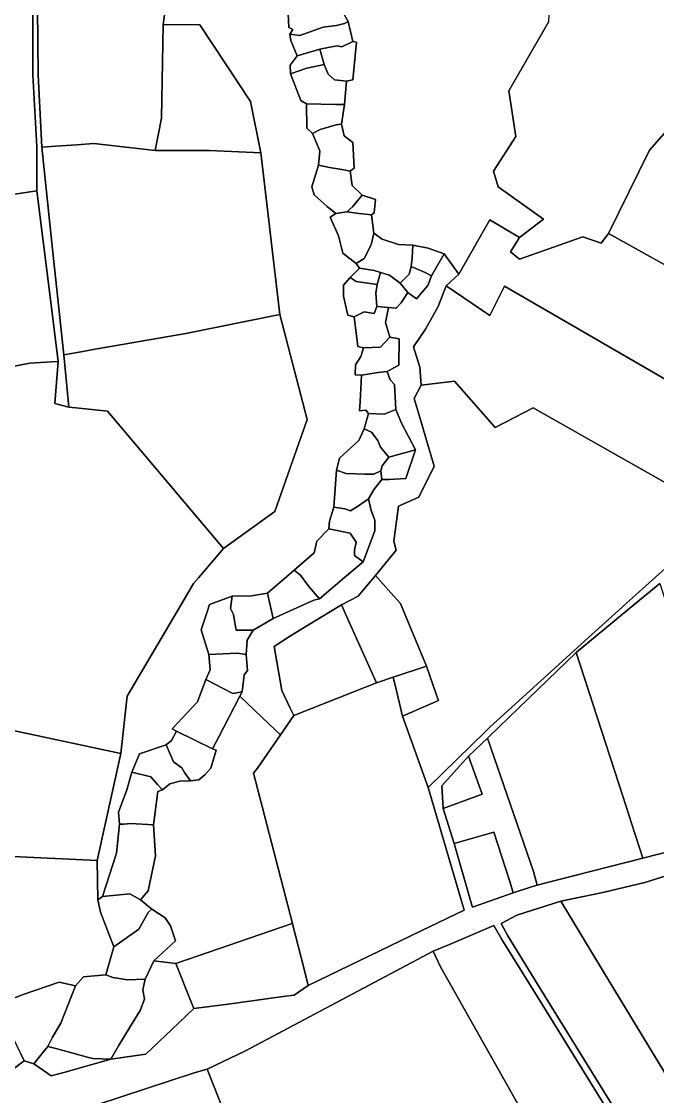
# Model space of a CAD drawing. Extents: x 542555 to 550520, y 1840485 to 1846995.
# Drawn here: x 547750.5 to 547994.7, y 1842078.1 to 1842490.9 of the extents above; entities that cross this region are included whole.
import ezdxf

# ---------------------------------------------------------------- set-up
doc = ezdxf.new("R2010")
doc.units = 0
doc.layers.add('Level 30', color=7, linetype='Continuous')

msp = doc.modelspace()

# ---------------------------------------------------------------- linework, layer by layer
at = {"layer": 'Level 30'}
for points in [[(547809.99, 1842526.85), (547804.93, 1842489.68), (547804.25, 1842453.73), (547801.86, 1842441.28), (547778.24, 1842444.07), (547771.715, 1842443.5741), (547763.7007, 1842442.9651), (547758.37, 1842442.56), (547756.92, 1842470.4), (547756.63, 1842495.92), (547757.62, 1842518.34), (547757.14, 1842538.18), (547758.0351, 1842542.2759), (547760.3, 1842552.64), (547760.57, 1842559.83), (547772.11, 1842560.53), (547773.64, 1842534.75), (547773.7035, 1842533.3503), (547774.23, 1842521.75), (547795.48, 1842524.96)], [(547754.89, 1842501.81), (547754.88, 1842470.41), (547756.46, 1842442.8), (547756.44, 1842425.84), (547740.98, 1842423.56), (547716.43, 1842418.01), (547697.24, 1842414.55), (547686.72, 1842429.8), (547660.29, 1842442.31), (547647.6, 1842460.11), (547653.26, 1842475.38), (547665.78, 1842467.23), (547682.83, 1842470.23), (547708.06, 1842484.29), (547738.17, 1842510.34), (547754.31, 1842523.95)], [(548016.28, 1842493.97), (548031.07, 1842472.51), (548017.55, 1842464.19), (548004.85, 1842456.62), (547991.59, 1842441.51), (547975.82, 1842409.44), (547973.05, 1842405.72), (547965.95, 1842408.2), (547941.72, 1842399.62), (547938.27, 1842402.39), (547941.63, 1842407.89), (547950.93, 1842414.93), (547933.45, 1842427.41), (547931.74, 1842433.44), (547940.25, 1842446.76), (547937.62, 1842464.25), (547952.95, 1842490.88), (547953.43, 1842500.91), (547958.07, 1842509.7), (547969.65, 1842507.79), (548001.16, 1842502.6), (548006.91, 1842504.58)], [(547857.32, 1842485.52), (547853.46, 1842486.02), (547854.65, 1842487.75), (547853.12, 1842488.55), (547852.79, 1842496.69), (547865.31, 1842496.86), (547868.33, 1842497.69), (547872.44, 1842496.87), (547875.87, 1842490.83), (547874.55, 1842490.09), (547871.47, 1842489.34), (547866.37, 1842488.68)], [(547875.87, 1842490.83), (547877.71, 1842483.25), (547873.54, 1842481.11), (547871.63, 1842481.57), (547868.92, 1842480.98), (547865.05, 1842480.19), (547856.31, 1842477.71), (547853.92, 1842483.53), (547853.46, 1842486.02), (547857.32, 1842485.52), (547866.37, 1842488.68), (547871.47, 1842489.34), (547874.55, 1842490.09)], [(547804.93, 1842489.68), (547818.93, 1842489.61), (547838.41, 1842460.13), (547842.43, 1842440.39), (547822.64, 1842441.4), (547801.86, 1842441.28), (547804.25, 1842453.73)], [(547877.71, 1842483.25), (547879.09, 1842482.95), (547877.72, 1842468.52), (547875.21, 1842467.96), (547870.62, 1842468.49), (547868.21, 1842470.67), (547866.75, 1842474.32), (547865.05, 1842480.19), (547868.92, 1842480.98), (547871.63, 1842481.57), (547873.54, 1842481.11)], [(547865.05, 1842480.19), (547866.75, 1842474.32), (547859.99, 1842472.96), (547853.8, 1842470.83), (547853.68, 1842474.15), (547856.31, 1842477.71)], [(547875.21, 1842467.96), (547874.51, 1842459.01), (547871.1, 1842459.01), (547859.87, 1842459.24), (547857.71, 1842460.54), (547853.8, 1842470.83), (547859.99, 1842472.96), (547866.75, 1842474.32), (547868.21, 1842470.67), (547870.62, 1842468.49)], [(548083.48, 1842377.91), (548058.02, 1842363.76), (547975.82, 1842409.44), (547991.59, 1842441.51), (548004.85, 1842456.62), (548017.55, 1842464.19), (548031.07, 1842472.51), (548048.11, 1842473.87), (548061.1, 1842473.4), (548064.97, 1842469.18), (548065.58, 1842466.58), (548086.39, 1842385.91)], [(547874.51, 1842459.01), (547873.31, 1842451.45), (547871.3, 1842451.24), (547865.17, 1842449.39), (547862.21, 1842447.91), (547860.07, 1842449.97), (547859.87, 1842459.24), (547871.1, 1842459.01)], [(547873.31, 1842451.45), (547874.38, 1842447.01), (547877.72, 1842444.38), (547878.16, 1842434.52), (547876.73, 1842433.44), (547874.26, 1842433.89), (547868.73, 1842434.78), (547864.55, 1842435.73), (547865.07, 1842441.17), (547862.21, 1842447.91), (547865.17, 1842449.39), (547871.3, 1842451.24)], [(547842.43, 1842440.39), (547849.68, 1842378.3), (547813.55, 1842371.05), (547778.77, 1842365.07), (547772.7155, 1842363.9568), (547766.75, 1842362.86), (547762.4759, 1842403.5102), (547758.37, 1842442.56), (547763.7007, 1842442.9651), (547771.715, 1842443.5741), (547778.24, 1842444.07), (547801.86, 1842441.28), (547822.64, 1842441.4)], [(547876.73, 1842433.44), (547877.45, 1842427.88), (547881.3, 1842424.15), (547877.54, 1842419.69), (547875.43, 1842417.77), (547871.22, 1842417.2), (547867.86, 1842419.81), (547862.89, 1842424.26), (547861.93, 1842427.44), (547864.55, 1842435.73), (547868.73, 1842434.78), (547874.26, 1842433.89)], [(547753.72, 1842359.63), (547718.35, 1842352.84), (547708.76, 1842371.01), (547703.59, 1842374.01), (547697.81, 1842391.53), (547697.24, 1842414.55), (547716.43, 1842418.01), (547740.98, 1842423.56), (547756.44, 1842425.84), (547761.6343, 1842384.1452), (547764.6, 1842360.34), (547762.0887, 1842360.1761)], [(547881.3, 1842424.15), (547886.45, 1842422.55), (547885.85, 1842417.45), (547884.83, 1842416.67), (547880.09, 1842417.1), (547875.43, 1842417.77), (547877.54, 1842419.69)], [(547884.83, 1842416.67), (547885.8, 1842409.55), (547884.74, 1842405.09), (547882.05, 1842399.85), (547878.94, 1842397.94), (547873.9, 1842401.94), (547872.17, 1842408.54), (547869.04, 1842415.73), (547871.22, 1842417.2), (547875.43, 1842417.77), (547880.09, 1842417.1)], [(548058.02, 1842363.76), (548078.43, 1842353.71), (548048.11, 1842324.2), (547935.96, 1842389.18), (547930.25, 1842377.93), (547913.58, 1842389.38), (547918.45, 1842393.91), (547930.33, 1842414.74), (547941.63, 1842407.89), (547938.27, 1842402.39), (547941.72, 1842399.62), (547965.95, 1842408.2), (547973.05, 1842405.72), (547975.82, 1842409.44)], [(547885.8, 1842409.55), (547888.91, 1842407.24), (547895.22, 1842405.21), (547900.72, 1842405.01), (547900.43, 1842400.08), (547900.14, 1842396.8), (547899.38, 1842393.91), (547895.84, 1842390.39), (547891.74, 1842393.48), (547888.37, 1842394.45), (547885.89, 1842395.29), (547880.21, 1842396.17), (547878.94, 1842397.94), (547882.05, 1842399.85), (547884.74, 1842405.09)], [(547912.82, 1842401.62), (547907.86, 1842393.23), (547905.42, 1842394.47), (547900.14, 1842396.8), (547900.43, 1842400.08), (547900.72, 1842405.01), (547906.59, 1842403.88)], [(547918.45, 1842393.91), (547913.58, 1842389.38), (547910.4, 1842381.42), (547905.54, 1842372.7), (547901, 1842365.91), (547903.39, 1842358.12), (547903.95, 1842351.25), (547901.23, 1842346.07), (547903.45, 1842338.77), (547908.97, 1842320.11), (547903.05, 1842308.22), (547895.18, 1842304.72), (547893.39, 1842291.35), (547894.29, 1842287.88), (547886.45, 1842278.14), (547882.912, 1842273.9913), (547879.73, 1842270.26), (547873.31, 1842266.89), (547860.631, 1842259.1608), (547853.74, 1842254.96), (547847.45, 1842250.86), (547850.46, 1842233.96), (547853.6912, 1842227.1731), (547855.04, 1842224.34), (547849.93, 1842216.93), (547845.6296, 1842220.9996), (547834.28, 1842231.74), (547835.19, 1842233.52), (547835.98, 1842240.03), (547837.32, 1842241.65), (547836.75, 1842247.81), (547837.1, 1842253.24), (547839.44, 1842257.16), (547844.319, 1842260.004), (547847.16, 1842261.66), (547862.74, 1842268.67), (547864.87, 1842269.17), (547874.4994, 1842277.3272), (547881.68, 1842283.41), (547886.14, 1842295.23), (547886.14, 1842299.36), (547884.76, 1842303.07), (547883.72, 1842307.52), (547885.93, 1842311.33), (547888.81, 1842314.97), (547891.67, 1842315), (547898.04, 1842315.34), (547901.77, 1842326.43), (547896.37, 1842336.67), (547894.16, 1842341.85), (547893.7, 1842351.53), (547892.01, 1842353.27), (547890.89, 1842356.5), (547895.37, 1842358.96), (547895.54, 1842369.03), (547891.92, 1842369.68), (547890.25, 1842375.23), (547891.43, 1842381.01), (547894.3, 1842380.8), (547896.25, 1842382.84), (547898.81, 1842386.87), (547902.09, 1842384.38), (547906.47, 1842389.44), (547907.86, 1842393.23), (547912.82, 1842401.62)], [(547888.37, 1842394.45), (547887.09, 1842389.91), (547879, 1842391.01), (547876.66, 1842392.54), (547880.21, 1842396.17), (547885.89, 1842395.29)], [(547902.09, 1842384.38), (547898.81, 1842386.87), (547895.84, 1842390.39), (547899.38, 1842393.91), (547900.14, 1842396.8), (547905.42, 1842394.47), (547907.86, 1842393.23), (547906.47, 1842389.44)], [(547876.66, 1842392.54), (547879, 1842391.01), (547887.09, 1842389.91), (547886.55, 1842386.51), (547886.88, 1842381.47), (547885.94, 1842378.69), (547881.99, 1842379.39), (547878.18, 1842377.5), (547875.73, 1842378.06), (547874.13, 1842385.43), (547874.17, 1842389.65)], [(547895.84, 1842390.39), (547898.81, 1842386.87), (547896.25, 1842382.84), (547894.3, 1842380.8), (547891.43, 1842381.01), (547886.88, 1842381.47), (547886.55, 1842386.51), (547887.09, 1842389.91), (547888.37, 1842394.45), (547891.74, 1842393.48)], [(547913.58, 1842389.38), (547930.25, 1842377.93), (547935.96, 1842389.18), (548048.11, 1842324.2), (548020.1, 1842301.01), (547946.98, 1842342.52), (547932.33, 1842334.98), (547916.69, 1842352.78), (547903.95, 1842351.25), (547903.39, 1842358.12), (547901, 1842365.91), (547905.54, 1842372.7), (547910.4, 1842381.42)], [(547888.37, 1842365.83), (547881.74, 1842365.61), (547879.62, 1842366.07), (547878.18, 1842377.5), (547881.99, 1842379.39), (547885.94, 1842378.69), (547886.88, 1842381.47), (547891.43, 1842381.01), (547890.25, 1842375.23), (547891.92, 1842369.68)], [(547847.72, 1842302.7), (547828.11, 1842288.45), (547783.5, 1842341.24), (547772.664, 1842342.3879), (547768.68, 1842342.81), (547766.75, 1842362.86), (547772.7155, 1842363.9568), (547778.77, 1842365.07), (547813.55, 1842371.05), (547849.68, 1842378.3), (547860.19, 1842338.04)], [(547891.92, 1842369.68), (547895.54, 1842369.03), (547895.37, 1842358.96), (547890.89, 1842356.5), (547887.41, 1842356.13), (547881.05, 1842355.05), (547878.64, 1842355.14), (547878.79, 1842358.97), (547880.83, 1842362.2), (547881.74, 1842365.61), (547888.37, 1842365.83)], [(547889.79, 1842340.15), (547883.69, 1842340.31), (547882.69, 1842341.67), (547880.25, 1842341.38), (547880.51, 1842344.79), (547881.05, 1842355.05), (547887.41, 1842356.13), (547890.89, 1842356.5), (547892.01, 1842353.27), (547893.7, 1842351.53), (547894.16, 1842341.85)], [(547901.77, 1842326.43), (547891.48, 1842323.54), (547888.3, 1842327.47), (547887.35, 1842329.99), (547884.81, 1842333.14), (547882.01, 1842334.46), (547883.69, 1842340.31), (547889.79, 1842340.15), (547894.16, 1842341.85), (547896.37, 1842336.67)], [(547882.01, 1842334.46), (547884.81, 1842333.14), (547887.35, 1842329.99), (547888.3, 1842327.47), (547891.48, 1842323.54), (547888.92, 1842320.29), (547888.5, 1842318.38), (547885.72, 1842317.1), (547882.32, 1842317.1), (547875.13, 1842317.31), (547871.48, 1842318.53), (547872.58, 1842323.14), (547880.05, 1842329.97)], [(547891.48, 1842323.54), (547901.77, 1842326.43), (547898.04, 1842315.34), (547891.67, 1842315), (547888.81, 1842314.97), (547888.5, 1842318.38), (547888.92, 1842320.29)], [(547888.5, 1842318.38), (547888.81, 1842314.97), (547885.93, 1842311.33), (547883.72, 1842307.52), (547879.93, 1842304.84), (547876.78, 1842302.95), (547874.64, 1842303.7), (547870.39, 1842304.32), (547871.48, 1842318.53), (547875.13, 1842317.31), (547882.32, 1842317.1), (547885.72, 1842317.1)], [(547883.72, 1842307.52), (547884.76, 1842303.07), (547886.14, 1842299.36), (547886.14, 1842295.23), (547881.68, 1842283.41), (547878.3, 1842285.85), (547878.3, 1842287.9), (547879.03, 1842290.95), (547876.66, 1842294.4), (547868.43, 1842296.11), (547868.73, 1842298.98), (547870.39, 1842304.32), (547874.64, 1842303.7), (547876.78, 1842302.95), (547879.93, 1842304.84)], [(547874.4994, 1842277.3272), (547864.87, 1842269.17), (547860.86, 1842273.96), (547857.56, 1842278.3), (547857.1488, 1842278.6214), (547855.18, 1842280.16), (547862.9, 1842286.9), (547863.94, 1842291.32), (547868.43, 1842296.11), (547876.66, 1842294.4), (547879.03, 1842290.95), (547878.3, 1842287.9), (547878.3, 1842285.85), (547881.68, 1842283.41)], [(547855.18, 1842280.16), (547857.1488, 1842278.6214), (547857.56, 1842278.3), (547860.86, 1842273.96), (547864.87, 1842269.17), (547862.74, 1842268.67), (547847.16, 1842261.66), (547844.91, 1842271.29), (547853.2085, 1842278.4573)], [(547886.45, 1842278.14), (547892.3228, 1842271.5277), (547895.98, 1842267.41), (547898.6878, 1842260.8831), (547905.97, 1842243.33), (547893.19, 1842239.05), (547886.77, 1842236.95), (547875.8078, 1842261.334), (547873.31, 1842266.89), (547879.73, 1842270.26), (547882.912, 1842273.9913)], [(547995.61, 1842275.04), (547998.9126, 1842264.764), (548002.8863, 1842252.3999), (548016.2566, 1842210.7987), (548020.28, 1842198.28), (548022.14, 1842192.92), (548024.17, 1842187.05), (548025.09, 1842184.39), (548016.73, 1842179.59), (548002.47, 1842173.05), (548000, 1842172.42), (547989.04, 1842169.64), (547987.89, 1842173.17), (547985.98, 1842179.07), (547981.3336, 1842193.3608), (547963.39, 1842248.55), (547971.5112, 1842255.2269), (547984.1933, 1842265.6536)], [(547831.44, 1842270.14), (547830.7, 1842265.5), (547831.94, 1842263.15), (547832.0811, 1842262.2511), (547832.88, 1842257.16), (547839.44, 1842257.16), (547837.1, 1842253.24), (547836.75, 1842247.81), (547833.33, 1842248.3), (547822.39, 1842247.76), (547819.48, 1842257.31), (547821.8853, 1842264.5108), (547822.7, 1842266.95)], [(547844.319, 1842260.004), (547839.44, 1842257.16), (547832.88, 1842257.16), (547832.0811, 1842262.2511), (547831.94, 1842263.15), (547830.7, 1842265.5), (547831.44, 1842270.14), (547838.77, 1842270.32), (547844.91, 1842271.29), (547847.16, 1842261.66)], [(547873.31, 1842266.89), (547875.8078, 1842261.334), (547886.77, 1842236.95), (547877.7596, 1842233.3691), (547855.04, 1842224.34), (547853.6912, 1842227.1731), (547850.46, 1842233.96), (547847.45, 1842250.86), (547853.74, 1842254.96), (547860.631, 1842259.1608)], [(547836.75, 1842247.81), (547837.32, 1842241.65), (547835.98, 1842240.03), (547835.19, 1842233.52), (547831.61, 1842232.83), (547821.25, 1842238.16), (547822.91, 1842241.92), (547822.39, 1842247.76), (547833.33, 1842248.3)], [(547963.39, 1842248.55), (547981.3336, 1842193.3608), (547985.98, 1842179.07), (547987.89, 1842173.17), (547989.04, 1842169.64), (547955.9, 1842161.16), (547948.48, 1842159.26), (547947.03, 1842164.44), (547929.41, 1842215.7), (547930.1673, 1842216.4321)], [(547905.97, 1842243.33), (547909.7463, 1842232.5884), (547910.6, 1842230.16), (547896.83, 1842224.17), (547894.4676, 1842233.8274), (547893.19, 1842239.05)], [(547920.2877, 1842150.0936), (547920.43, 1842149.61), (547903.9, 1842141.62), (547860.61, 1842120.69), (547860.354, 1842121.6816), (547859.51, 1842124.95), (547857.96, 1842130.98), (547854.5101, 1842144.3722), (547854.49, 1842144.45), (547842.02, 1842192.86), (547839.51, 1842202.19), (547841.11, 1842204.17), (547849.93, 1842216.93), (547855.04, 1842224.34), (547877.7596, 1842233.3691), (547886.77, 1842236.95), (547893.19, 1842239.05), (547894.4676, 1842233.8274), (547896.83, 1842224.17), (547906.57, 1842196.75), (547919.15, 1842153.96)], [(547835.19, 1842233.52), (547834.28, 1842231.74), (547826.18, 1842215.89), (547823.8, 1842211.55), (547810.05, 1842218.39), (547808.33, 1842219.22), (547818.05, 1842229.68), (547821.25, 1842238.16), (547831.61, 1842232.83)], [(547788.63, 1842209.83), (547779.51, 1842168.71), (547712.04, 1842171.9), (547708.69, 1842181.5), (547701.46, 1842180.75), (547695.98, 1842180.84), (547690.59, 1842178.94), (547687.31, 1842188.42), (547681.24, 1842211.41), (547674.35, 1842226.4), (547700.84, 1842234.63), (547745.56, 1842219.04)], [(547854.468, 1842144.4424), (547809.74, 1842129.1), (547801.31, 1842130.14), (547809.6, 1842137.9), (547807.74, 1842143.57), (547805.66, 1842146.69), (547800.55, 1842149.94), (547796.18, 1842153.62), (547799.15, 1842156.98), (547802.01, 1842170.46), (547801.23, 1842182.44), (547802.88, 1842195.2), (547804.65, 1842195.87), (547807.4, 1842198.14), (547811.32, 1842199.21), (547815.34, 1842199.24), (547818.62, 1842199.73), (547820.91, 1842201.65), (547823.2, 1842204.13), (547825.26, 1842211.07), (547823.8, 1842211.55), (547826.18, 1842215.89), (547834.28, 1842231.74), (547845.6296, 1842220.9996), (547849.93, 1842216.93), (547841.11, 1842204.17), (547839.51, 1842202.19), (547842.02, 1842192.86), (547854.49, 1842144.45)], [(547823.8, 1842211.55), (547825.26, 1842211.07), (547823.2, 1842204.13), (547820.91, 1842201.65), (547818.62, 1842199.73), (547815.34, 1842199.24), (547813.13, 1842202.52), (547812.1, 1842204.31), (547808.84, 1842206.53), (547806.06, 1842213.11), (547808.15, 1842214.81), (547810.05, 1842218.39)], [(547946.7222, 1842158.6893), (547939.27, 1842156.27), (547939.1059, 1842156.7864), (547937.78, 1842160.96), (547931.84, 1842179.62), (547916.54, 1842175.21), (547912.39, 1842188.67), (547927.38, 1842194.11), (547922.15, 1842208.81), (547929.41, 1842215.7), (547947.03, 1842164.44), (547948.48, 1842159.26)], [(547807.4, 1842198.14), (547804.65, 1842195.87), (547802.7, 1842197.91), (547800.19, 1842200.83), (547792.87, 1842202.62), (547795.78, 1842209.63), (547806.06, 1842213.11), (547808.84, 1842206.53), (547812.1, 1842204.31), (547813.13, 1842202.52), (547815.34, 1842199.24), (547811.32, 1842199.21)], [(547927.38, 1842194.11), (547912.39, 1842188.67), (547911.86, 1842197.41), (547922.15, 1842208.81)], [(547792.87, 1842202.62), (547800.19, 1842200.83), (547802.7, 1842197.91), (547804.65, 1842195.87), (547802.88, 1842195.2), (547801.23, 1842182.44), (547792.37, 1842182.86), (547789.83, 1842182.66), (547788.13, 1842182.66), (547787.8, 1842187.28), (547790.96, 1842195.8)], [(547801.23, 1842182.44), (547802.01, 1842170.46), (547799.15, 1842156.98), (547796.18, 1842153.62), (547792.04, 1842155.93), (547781.59, 1842154.92), (547786.96, 1842171.49), (547788.13, 1842182.66), (547789.83, 1842182.66), (547792.37, 1842182.86)], [(547916.54, 1842175.21), (547931.84, 1842179.62), (547937.78, 1842160.96), (547939.1059, 1842156.7864), (547939.27, 1842156.27), (547923.64, 1842150.78), (547923.4279, 1842151.5115), (547922.37, 1842155.16)], [(548002.98, 1842164.35), (548018.1689, 1842140.6082), (548100.99, 1842011.15), (548072.13, 1841992.3), (548080.24, 1841977.38), (548076.48, 1841970.47), (548073.95, 1841968.22), (548070.4, 1841966.51), (548059.44, 1841985.17), (547973.9505, 1842125.9886), (547957.54, 1842153.02), (547973.64, 1842156.34), (547989.73, 1842160.25), (548000, 1842163.43)], [(547796.18, 1842153.62), (547800.55, 1842149.94), (547799.1, 1842148.74), (547795.52, 1842142.38), (547785.9, 1842135.53), (547780.84, 1842148.87), (547779.85, 1842153.65), (547781.59, 1842154.92), (547792.04, 1842155.93)], [(548066.44, 1841963.75), (548061.9, 1841957.06), (548056.05, 1841959.19), (548040.85, 1841971.99), (548000, 1842038), (547949.5828, 1842119.5691), (547937.14, 1842139.7), (547934.68, 1842144.5), (547940.64, 1842147.74), (547957.54, 1842153.02), (547973.9505, 1842125.9886), (548059.44, 1841985.17), (548070.4, 1841966.51)], [(547800.55, 1842149.94), (547805.66, 1842146.69), (547807.74, 1842143.57), (547809.6, 1842137.9), (547801.31, 1842130.14), (547797.94, 1842123.18), (547791.25, 1842122.84), (547785.63, 1842123.73), (547782.9, 1842124.76), (547785.9, 1842135.53), (547795.52, 1842142.38), (547799.1, 1842148.74)], [(547854.49, 1842144.45), (547854.5101, 1842144.3722), (547857.96, 1842130.98), (547859.51, 1842124.95), (547860.354, 1842121.6816), (547860.61, 1842120.69), (547855.15, 1842117), (547850.9023, 1842116.426), (547829.84, 1842113.58), (547816.71, 1842111.81), (547815.54, 1842114.72), (547809.74, 1842129.1), (547854.468, 1842144.4424)], [(547908.58, 1842133.82), (547911.34, 1842127.82), (547952.61, 1842054.81), (547967.28, 1842024.23), (547964.25, 1842022.29), (547958.37, 1842019.14), (547956.58, 1842017.85), (547955.88, 1842018.79), (547952.74, 1842016.59), (547950.11, 1842014.77), (547946.5, 1842012.5), (547932.85, 1842002.88), (547930.05, 1842000.68), (547923.46, 1841996.69), (547920.88, 1841995.3), (547920.31, 1841996.37), (547911.46, 1841991.25), (547907.32, 1841989.42), (547903.19, 1841987.27), (547873.07, 1841973.57), (547844.39, 1842031.65), (547831.01, 1842065.21), (547821.78, 1842088.57), (547836.51, 1842095.6)], [(547809.74, 1842129.1), (547815.54, 1842114.72), (547816.71, 1842111.81), (547810.88, 1842106.32), (547798.19, 1842094.38), (547784.75, 1842092.42), (547787.81, 1842097.49), (547793, 1842106.09), (547796.05, 1842111.14), (547797.75, 1842115.47), (547797.14, 1842119.08), (547797.94, 1842123.18), (547801.31, 1842130.14)], [(547782.9, 1842124.76), (547785.63, 1842123.73), (547791.25, 1842122.84), (547797.94, 1842123.18), (547797.14, 1842119.08), (547797.75, 1842115.47), (547796.05, 1842111.14), (547793, 1842106.09), (547787.81, 1842097.49), (547784.75, 1842092.42), (547777.95, 1842092.6), (547776.25, 1842093.06), (547764.21, 1842096.33), (547760.61, 1842097.31), (547762.45, 1842100.89), (547765.62, 1842106.24), (547771.28, 1842120.57), (547774.37, 1842123.98)], [(547751.55, 1842091.74), (547750.22, 1842094.5), (547743.05, 1842109.44), (547742.92, 1842113.87), (547750.82, 1842117.1), (547764.99, 1842121.91), (547771.28, 1842120.57), (547765.62, 1842106.24), (547762.45, 1842100.89), (547760.61, 1842097.31), (547759.31, 1842095.69), (547755.27, 1842090.66)], [(547784.75, 1842092.42), (547766.723, 1842087.3324), (547761.86, 1842085.96), (547760.5762, 1842086.8766), (547757.28, 1842089.23), (547755.27, 1842090.66), (547759.31, 1842095.69), (547760.61, 1842097.31), (547764.21, 1842096.33), (547776.25, 1842093.06), (547777.95, 1842092.6)], [(547844.39, 1842031.65), (547802.94, 1842029.01), (547802.1, 1842031.53), (547800.94, 1842034.52), (547800.05, 1842038.13), (547800.11, 1842039.07), (547808.25, 1842040.14), (547812.25, 1842041.44), (547810.15, 1842046.5), (547802.94, 1842064.14), (547791.47, 1842060.59), (547786.51, 1842063.97), (547782.67, 1842062.93), (547782.45, 1842064.21), (547781.42, 1842068.92), (547779.44, 1842074.87), (547816.82, 1842087.19), (547821.78, 1842088.57), (547831.01, 1842065.21)]]:
    msp.add_lwpolyline(points, close=True, dxfattribs=at)
for points in [[(547852.79, 1842496.69), (547853.12, 1842488.55), (547854.65, 1842487.75), (547853.46, 1842486.02), (547853.92, 1842483.53), (547856.31, 1842477.71), (547853.68, 1842474.15), (547853.8, 1842470.83), (547857.71, 1842460.54), (547859.87, 1842459.24), (547860.07, 1842449.97), (547862.21, 1842447.91), (547865.07, 1842441.17), (547864.55, 1842435.73), (547861.93, 1842427.44), (547862.89, 1842424.26), (547867.86, 1842419.81), (547871.22, 1842417.2), (547869.04, 1842415.73), (547872.17, 1842408.54), (547873.9, 1842401.94), (547878.94, 1842397.94), (547880.21, 1842396.17), (547876.66, 1842392.54), (547874.17, 1842389.65), (547874.13, 1842385.43), (547875.73, 1842378.06), (547878.18, 1842377.5), (547879.62, 1842366.07), (547881.74, 1842365.61), (547880.83, 1842362.2), (547878.79, 1842358.97), (547878.64, 1842355.14), (547881.05, 1842355.05), (547880.51, 1842344.79), (547880.25, 1842341.38), (547882.69, 1842341.67), (547883.69, 1842340.31), (547882.01, 1842334.46), (547880.05, 1842329.97), (547872.58, 1842323.14), (547871.48, 1842318.53), (547870.39, 1842304.32), (547868.73, 1842298.98), (547868.43, 1842296.11), (547863.94, 1842291.32), (547862.9, 1842286.9), (547855.18, 1842280.16), (547853.2085, 1842278.4573), (547844.91, 1842271.29), (547838.77, 1842270.32), (547831.44, 1842270.14), (547822.7, 1842266.95), (547821.8853, 1842264.5108), (547819.48, 1842257.31), (547822.39, 1842247.76), (547822.91, 1842241.92), (547821.25, 1842238.16), (547818.05, 1842229.68), (547808.33, 1842219.22), (547810.05, 1842218.39), (547808.15, 1842214.81), (547806.06, 1842213.11), (547795.78, 1842209.63), (547792.87, 1842202.62), (547790.96, 1842195.8), (547787.8, 1842187.28), (547788.13, 1842182.66), (547786.96, 1842171.49), (547781.59, 1842154.92), (547779.85, 1842153.65), (547779.51, 1842168.71), (547788.63, 1842209.83), (547791.06, 1842231.81), (547811.6294, 1842266.8015), (547816.49, 1842275.07), (547818.408, 1842277.2786), (547828.11, 1842288.45), (547847.72, 1842302.7), (547860.19, 1842338.04), (547849.68, 1842378.3), (547842.43, 1842440.39), (547838.41, 1842460.13), (547818.93, 1842489.61), (547804.93, 1842489.68), (547809.99, 1842526.85)], [(547756.63, 1842495.92), (547756.92, 1842470.4), (547758.37, 1842442.56), (547762.4759, 1842403.5102), (547766.75, 1842362.86), (547768.68, 1842342.81), (547763.25, 1842344.19), (547764.6, 1842360.34), (547761.6343, 1842384.1452), (547756.44, 1842425.84), (547756.46, 1842442.8), (547754.88, 1842470.41), (547754.89, 1842501.81)], [(547952.95, 1842490.88), (547937.62, 1842464.25), (547940.25, 1842446.76), (547931.74, 1842433.44), (547933.45, 1842427.41), (547950.93, 1842414.93), (547941.63, 1842407.89), (547930.33, 1842414.74), (547918.45, 1842393.91), (547912.82, 1842401.62), (547906.59, 1842403.88), (547900.72, 1842405.01), (547895.22, 1842405.21), (547888.91, 1842407.24), (547885.8, 1842409.55), (547884.83, 1842416.67), (547885.85, 1842417.45), (547886.45, 1842422.55), (547881.3, 1842424.15), (547877.45, 1842427.88), (547876.73, 1842433.44), (547878.16, 1842434.52), (547877.72, 1842444.38), (547874.38, 1842447.01), (547873.31, 1842451.45), (547874.51, 1842459.01), (547875.21, 1842467.96), (547877.72, 1842468.52), (547879.09, 1842482.95), (547877.71, 1842483.25), (547875.87, 1842490.83), (547872.44, 1842496.87)], [(547718.35, 1842352.84), (547753.72, 1842359.63), (547762.0887, 1842360.1761), (547764.6, 1842360.34), (547763.25, 1842344.19), (547768.68, 1842342.81), (547772.664, 1842342.3879), (547783.5, 1842341.24), (547828.11, 1842288.45), (547818.408, 1842277.2786), (547816.49, 1842275.07), (547811.6294, 1842266.8015), (547791.06, 1842231.81), (547788.63, 1842209.83), (547745.56, 1842219.04)], [(548000, 1842282.97), (547982.71, 1842267.45), (547980.9121, 1842265.8197), (547969.4563, 1842255.4315), (547930.24, 1842219.87), (547928.6959, 1842218.3617), (547906.57, 1842196.75), (547896.83, 1842224.17), (547910.6, 1842230.16), (547909.7463, 1842232.5884), (547905.97, 1842243.33), (547898.6878, 1842260.8831), (547895.98, 1842267.41), (547892.3228, 1842271.5277), (547886.45, 1842278.14), (547894.29, 1842287.88), (547893.39, 1842291.35), (547895.18, 1842304.72), (547903.05, 1842308.22), (547908.97, 1842320.11), (547903.45, 1842338.77), (547901.23, 1842346.07), (547903.95, 1842351.25), (547916.69, 1842352.78), (547932.33, 1842334.98), (547946.98, 1842342.52), (548020.1, 1842301.01)], [(547746.32, 1842087.79), (547751.55, 1842091.74), (547755.27, 1842090.66), (547757.28, 1842089.23), (547760.5762, 1842086.8766), (547761.86, 1842085.96), (547766.723, 1842087.3324), (547784.75, 1842092.42), (547798.19, 1842094.38), (547810.88, 1842106.32), (547816.71, 1842111.81), (547829.84, 1842113.58), (547850.9023, 1842116.426), (547855.15, 1842117), (547860.61, 1842120.69), (547903.9, 1842141.62), (547920.43, 1842149.61), (547920.2877, 1842150.0936), (547919.15, 1842153.96), (547906.57, 1842196.75), (547928.6959, 1842218.3617), (547930.24, 1842219.87), (547969.4563, 1842255.4315), (547980.9121, 1842265.8197), (547982.71, 1842267.45), (548000, 1842282.97)], [(547995.61, 1842275.04), (547984.1933, 1842265.6536), (547971.5112, 1842255.2269), (547963.39, 1842248.55), (547930.1673, 1842216.4321), (547929.41, 1842215.7), (547922.15, 1842208.81), (547911.86, 1842197.41), (547912.39, 1842188.67), (547916.54, 1842175.21), (547922.37, 1842155.16), (547923.4279, 1842151.5115), (547923.64, 1842150.78), (547939.27, 1842156.27), (547946.7222, 1842158.6893), (547948.48, 1842159.26), (547955.9, 1842161.16), (547989.04, 1842169.64), (548000, 1842172.42)], [(547712.04, 1842171.9), (547779.51, 1842168.71), (547779.85, 1842153.65), (547780.84, 1842148.87), (547785.9, 1842135.53), (547782.9, 1842124.76), (547774.37, 1842123.98), (547771.28, 1842120.57), (547764.99, 1842121.91), (547750.82, 1842117.1), (547742.92, 1842113.87)], [(548000, 1842163.43), (547989.73, 1842160.25), (547973.64, 1842156.34), (547957.54, 1842153.02), (547940.64, 1842147.74), (547934.68, 1842144.5), (547937.14, 1842139.7), (547949.5828, 1842119.5691), (548000, 1842038)], [(547993.69, 1842043.51), (547946.873, 1842119.0095), (547934.88, 1842138.35), (547931.81, 1842143.74), (547914.7767, 1842136.4662), (547908.58, 1842133.82), (547836.51, 1842095.6), (547821.78, 1842088.57), (547816.82, 1842087.19), (547779.44, 1842074.87)], [(547952.61, 1842054.81), (547911.34, 1842127.82), (547908.58, 1842133.82), (547914.7767, 1842136.4662), (547931.81, 1842143.74), (547934.88, 1842138.35), (547946.873, 1842119.0095), (547993.69, 1842043.51)], [(547750.22, 1842094.5), (547751.55, 1842091.74), (547746.32, 1842087.79)]]:
    msp.add_lwpolyline(points, dxfattribs=at)

doc.saveas('drawing.dxf')
